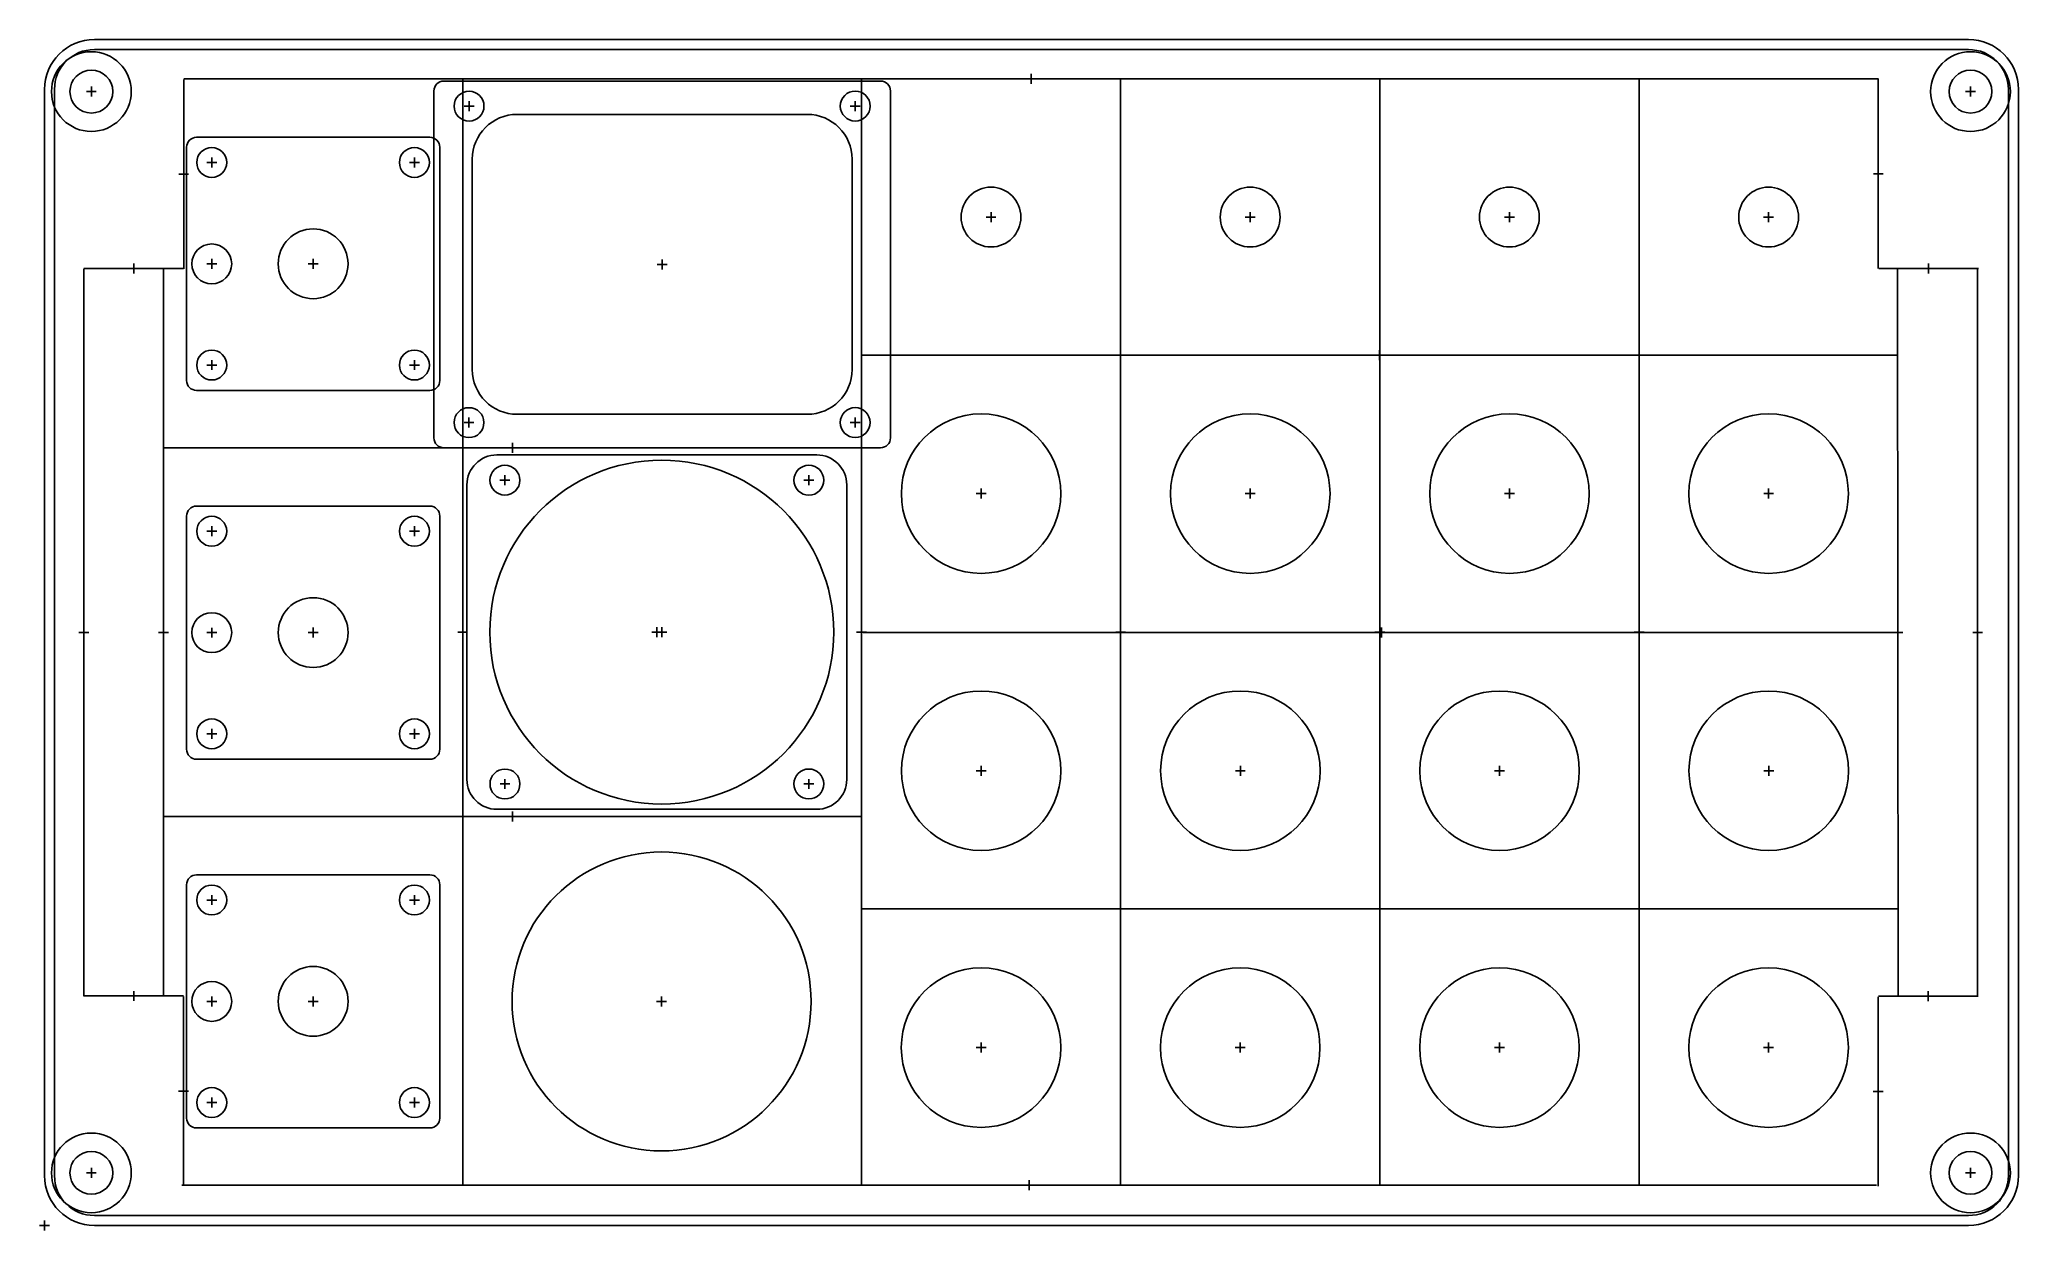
# Model space of a CAD drawing. Header units: millimetres. Extents: x 0 to 198, y 0 to 119.
import ezdxf

# ---------------------------------------------------------------- set-up
doc = ezdxf.new("R2010")
doc.units = ezdxf.units.MM
for name, color, linetype in [('Contour', 7, 'CONTINUOUS'), ('Engraving', 7, 'CONTINUOUS'), ('Reference_points', 1, 'CONTINUOUS')]:
    doc.layers.add(name, color=color, linetype=linetype)

msp = doc.modelspace()

# ---------------------------------------------------------------- linework, layer by layer
at = {"layer": 'Contour', "color": 7, "linetype": 'CONTINUOUS'}
for p, q in [((5, 119), (193, 119)), ((5, 119), (193, 119)), ((5, 119), (193, 119)), ((193, 118), (5, 118)), ((0, 5), (0, 114)), ((0, 5), (0, 114)), ((0, 5), (0, 114)), ((1, 114), (1, 114)), ((1, 114), (1, 5)), ((39.057, 113.838), (39.057, 79.038)), ((83.857, 114.838), (40.057, 114.838)), ((84.857, 79.038), (84.857, 113.838)), ((197, 5), (197, 114)), ((197, 114), (197, 114)), ((198, 114), (198, 5)), ((198, 114), (198, 5)), ((198, 114), (198, 5)), ((76.505, 111.494), (47.405, 111.494)), ((38.648, 109.192), (15.248, 109.192)), ((14.248, 108.192), (14.248, 84.792)), ((39.648, 84.792), (39.648, 108.192)), ((42.905, 106.994), (42.905, 85.894)), ((81.005, 85.894), (81.005, 106.994)), ((15.248, 83.792), (38.648, 83.792)), ((47.405, 81.394), (76.505, 81.394)), ((40.057, 78.038), (83.857, 78.038)), ((77.471, 77.319), (45.371, 77.319)), ((42.371, 74.319), (42.371, 44.759)), ((80.471, 44.759), (80.471, 74.319)), ((38.649, 72.187), (15.249, 72.187)), ((14.249, 71.187), (14.249, 47.787)), ((39.649, 47.787), (39.649, 71.187)), ((15.249, 46.787), (38.649, 46.787)), ((45.371, 41.759), (77.471, 41.759)), ((14.25, 34.184), (14.25, 10.784)), ((38.65, 35.184), (15.25, 35.184)), ((39.65, 10.784), (39.65, 34.184)), ((15.25, 9.784), (38.65, 9.784)), ((1, 5), (1, 5)), ((1, 5), (1, 5)), ((1, 5), (1, 5)), ((197, 5), (197, 5)), ((5, 1), (5, 1)), ((5, 1), (193, 1)), ((193, 0), (5, 0)), ((193, 0), (5, 0)), ((193, 0), (5, 0)), ((193, 1), (193, 1))]:
    msp.add_line(p, q, dxfattribs=at)
for centre, radius in [((4.695, 113.778), 4), ((4.695, 113.778), 4), ((193.195, 113.778), 4), ((193.195, 113.778), 4), ((4.695, 113.778), 2.15), ((4.695, 113.778), 2.15), ((193.195, 113.778), 2.15), ((193.195, 113.778), 2.15), ((42.581, 112.322), 1.5), ((81.322, 112.328), 1.5), ((16.769, 106.667), 1.5), ((37.1, 106.667), 1.5), ((94.94, 101.188), 3), ((120.94, 101.188), 3), ((146.94, 101.188), 3), ((172.94, 101.188), 3), ((26.944, 96.499), 3.5), ((16.773, 96.492), 2), ((16.769, 86.341), 1.5), ((37.1, 86.341), 1.5), ((42.576, 80.562), 1.5), ((81.319, 80.565), 1.5), ((93.945, 73.438), 8), ((120.945, 73.438), 8), ((146.945, 73.438), 8), ((172.945, 73.438), 8), ((61.917, 59.539), 17.25), ((46.181, 74.785), 1.5), ((76.671, 74.781), 1.5), ((16.77, 69.662), 1.5), ((37.101, 69.662), 1.5), ((26.945, 59.494), 3.5), ((16.774, 59.487), 2), ((93.951, 45.627), 8), ((119.951, 45.627), 8), ((145.951, 45.627), 8), ((172.951, 45.627), 8), ((16.77, 49.336), 1.5), ((37.101, 49.336), 1.5), ((46.186, 44.301), 1.5), ((76.665, 44.302), 1.5), ((61.892, 22.479), 15), ((16.771, 32.659), 1.5), ((37.102, 32.659), 1.5), ((26.946, 22.491), 3.5), ((93.94, 17.847), 8), ((119.94, 17.847), 8), ((145.94, 17.847), 8), ((172.94, 17.847), 8), ((16.775, 22.484), 2), ((16.771, 12.333), 1.5), ((37.102, 12.333), 1.5), ((4.695, 5.278), 4), ((4.695, 5.278), 4), ((193.195, 5.278), 4), ((193.195, 5.278), 4), ((4.695, 5.278), 2.15), ((4.695, 5.278), 2.15), ((193.195, 5.278), 2.15), ((193.195, 5.278), 2.15)]:
    msp.add_circle(centre, radius, dxfattribs=at)
for centre, radius, start, end in [((5, 114), 5, 90, 180), ((5, 114), 5, 90, 180), ((5, 114), 5, 90, 180), ((5, 114), 4, 90, 180), ((193, 114), 5, 0, 90), ((193, 114), 5, 0, 90), ((193, 114), 5, 0, 90), ((193, 114), 4, 0, 90), ((40.057, 113.838), 1, 90, 180), ((83.857, 113.838), 1, 0, 90), ((47.405, 106.994), 4.5, 90, 180), ((76.505, 106.994), 4.5, 0, 90), ((15.248, 108.192), 1, 90, 180), ((38.648, 108.192), 1, 0, 90), ((47.405, 85.894), 4.5, 180, 270), ((76.505, 85.894), 4.5, 270, 360), ((15.248, 84.792), 1, 180, 270), ((38.648, 84.792), 1, 270, 360), ((40.057, 79.038), 1, 180, 270), ((83.857, 79.038), 1, 270, 360), ((45.371, 74.319), 3, 90, 180), ((77.471, 74.319), 3, 0, 90), ((15.249, 71.187), 1, 90, 180), ((38.649, 71.187), 1, 0, 90), ((15.249, 47.787), 1, 180, 270), ((38.649, 47.787), 1, 270, 360), ((45.371, 44.759), 3, 180, 270), ((77.471, 44.759), 3, 270, 360), ((15.25, 34.184), 1, 90, 180), ((38.65, 34.184), 1, 0, 90), ((15.25, 10.784), 1, 180, 270), ((38.65, 10.784), 1, 270, 360), ((5, 5), 5, 180, 270), ((5, 5), 5, 180, 270), ((5, 5), 5, 180, 270), ((5, 5), 4, 180, 270), ((193, 5), 5, -90, 0), ((193, 5), 5, -90, 0), ((193, 5), 4, 270, 360), ((193, 5), 5, -90, 0)]:
    msp.add_arc(centre, radius, start, end, dxfattribs=at)
at = {"layer": 'Engraving', "color": 153, "linetype": 'CONTINUOUS'}
for p, q in [((13.956, 95.994), (13.956, 114.994)), ((183.968, 115.047), (13.968, 115.047)), ((41.945, 115.028), (41.945, 4.028)), ((81.945, 115.028), (81.945, 4.028)), ((107.945, 115.028), (107.945, 4.028)), ((133.945, 115.028), (133.945, 4.028)), ((159.945, 115.028), (159.945, 4.028)), ((183.945, 96.03), (183.945, 115.028)), ((3.941, 22.997), (3.945, 95.997)), ((13.951, 96.029), (3.951, 96.029)), ((11.941, 22.966), (11.945, 96.028)), ((183.983, 96.031), (193.983, 96.031)), ((185.873, 95.961), (185.945, 23.029)), ((193.909, 95.995), (193.909, 22.995)), ((185.923, 87.324), (81.923, 87.324)), ((11.929, 78.036), (81.929, 78.036)), ((186.111, 59.509), (82.111, 59.509)), ((11.941, 41.03), (81.945, 41.03)), ((185.945, 31.789), (81.945, 31.789)), ((3.947, 23.028), (13.945, 23.028)), ((13.948, 22.981), (13.948, 3.981)), ((183.925, 22.953), (183.925, 3.953)), ((183.954, 23.019), (193.954, 23.019)), ((183.777, 4.038), (13.777, 4.038))]:
    msp.add_line(p, q, dxfattribs=at)
at = {"layer": 'Reference_points', "color": 1, "linetype": 'CONTINUOUS'}
for p, q in [((98.968, 114.549), (98.968, 115.545)), ((4.197, 113.778), (5.193, 113.778)), ((4.695, 113.28), (4.695, 114.276)), ((98.47, 115.047), (99.466, 115.047)), ((192.697, 113.778), (193.693, 113.778)), ((193.195, 113.28), (193.195, 114.276)), ((42.083, 112.322), (43.079, 112.322)), ((42.581, 111.824), (42.581, 112.82)), ((80.824, 112.328), (81.82, 112.328)), ((81.322, 111.83), (81.322, 112.826)), ((13.458, 105.494), (14.454, 105.494)), ((13.956, 104.996), (13.956, 105.992)), ((16.271, 106.667), (17.267, 106.667)), ((16.769, 106.169), (16.769, 107.165)), ((36.602, 106.667), (37.598, 106.667)), ((37.1, 106.169), (37.1, 107.165)), ((183.447, 105.529), (184.443, 105.529)), ((183.945, 105.031), (183.945, 106.027)), ((94.94, 100.69), (94.94, 101.686)), ((120.94, 100.69), (120.94, 101.686)), ((146.94, 100.69), (146.94, 101.686)), ((172.94, 100.69), (172.94, 101.686)), ((94.442, 101.188), (95.438, 101.188)), ((120.442, 101.188), (121.438, 101.188)), ((146.442, 101.188), (147.438, 101.188)), ((172.442, 101.188), (173.438, 101.188)), ((8.453, 96.029), (9.449, 96.029)), ((8.951, 95.531), (8.951, 96.527)), ((16.275, 96.492), (17.271, 96.492)), ((16.773, 95.994), (16.773, 96.99)), ((26.446, 96.499), (27.442, 96.499)), ((26.45, 96.492), (27.446, 96.492)), ((26.944, 96.001), (26.944, 96.997)), ((26.948, 95.994), (26.948, 96.99)), ((61.457, 96.444), (62.453, 96.444)), ((61.459, 96.438), (62.455, 96.438)), ((61.955, 95.946), (61.955, 96.942)), ((61.957, 95.94), (61.957, 96.936)), ((188.485, 96.031), (189.481, 96.031)), ((188.983, 95.533), (188.983, 96.529)), ((133.923, 86.826), (133.923, 87.822)), ((16.271, 86.341), (17.267, 86.341)), ((16.769, 85.843), (16.769, 86.839)), ((36.602, 86.341), (37.598, 86.341)), ((37.1, 85.843), (37.1, 86.839)), ((133.425, 87.324), (134.421, 87.324)), ((42.078, 80.562), (43.074, 80.562)), ((42.576, 80.064), (42.576, 81.06)), ((80.821, 80.565), (81.817, 80.565)), ((81.319, 80.067), (81.319, 81.063)), ((46.431, 78.036), (47.427, 78.036)), ((46.929, 77.538), (46.929, 78.534)), ((45.683, 74.785), (46.679, 74.785)), ((46.181, 74.287), (46.181, 75.283)), ((76.173, 74.781), (77.169, 74.781)), ((76.671, 74.283), (76.671, 75.279)), ((93.945, 72.94), (93.945, 73.936)), ((120.945, 72.94), (120.945, 73.936)), ((146.945, 72.94), (146.945, 73.936)), ((172.945, 72.94), (172.945, 73.936)), ((93.447, 73.438), (94.443, 73.438)), ((120.447, 73.438), (121.443, 73.438)), ((146.447, 73.438), (147.443, 73.438)), ((172.447, 73.438), (173.443, 73.438)), ((16.272, 69.662), (17.268, 69.662)), ((16.77, 69.164), (16.77, 70.16)), ((36.603, 69.662), (37.599, 69.662)), ((37.101, 69.164), (37.101, 70.16)), ((3.943, 58.999), (3.943, 59.995)), ((11.943, 58.999), (11.943, 59.995)), ((16.774, 58.989), (16.774, 59.985)), ((26.945, 58.996), (26.945, 59.992)), ((26.949, 58.989), (26.949, 59.985)), ((41.945, 59.03), (41.945, 60.026)), ((61.421, 59.041), (61.421, 60.037)), ((61.917, 59.041), (61.917, 60.037)), ((81.945, 59.03), (81.945, 60.026)), ((107.945, 59.03), (107.945, 60.026)), ((133.945, 59.03), (133.945, 60.026)), ((134.111, 59.011), (134.111, 60.007)), ((159.945, 59.03), (159.945, 60.026)), ((185.909, 58.997), (185.909, 59.993)), ((193.909, 58.997), (193.909, 59.993)), ((3.445, 59.497), (4.441, 59.497)), ((11.445, 59.497), (12.441, 59.497)), ((16.276, 59.487), (17.272, 59.487)), ((26.447, 59.494), (27.443, 59.494)), ((26.451, 59.487), (27.447, 59.487)), ((41.447, 59.528), (42.443, 59.528)), ((60.923, 59.539), (61.919, 59.539)), ((61.419, 59.539), (62.415, 59.539)), ((81.447, 59.528), (82.443, 59.528)), ((107.447, 59.528), (108.443, 59.528)), ((133.447, 59.528), (134.443, 59.528)), ((133.613, 59.509), (134.609, 59.509)), ((159.447, 59.528), (160.443, 59.528)), ((185.411, 59.495), (186.407, 59.495)), ((193.411, 59.495), (194.407, 59.495)), ((16.77, 48.838), (16.77, 49.834)), ((37.101, 48.838), (37.101, 49.834)), ((16.272, 49.336), (17.268, 49.336)), ((36.603, 49.336), (37.599, 49.336)), ((93.951, 45.129), (93.951, 46.125)), ((119.951, 45.129), (119.951, 46.125)), ((145.951, 45.129), (145.951, 46.125)), ((172.951, 45.129), (172.951, 46.125)), ((45.688, 44.301), (46.684, 44.301)), ((46.186, 43.803), (46.186, 44.799)), ((76.167, 44.302), (77.163, 44.302)), ((76.665, 43.804), (76.665, 44.8)), ((93.453, 45.627), (94.449, 45.627)), ((119.453, 45.627), (120.449, 45.627)), ((145.453, 45.627), (146.449, 45.627)), ((172.453, 45.627), (173.449, 45.627)), ((46.445, 41.03), (47.441, 41.03)), ((46.943, 40.532), (46.943, 41.528)), ((16.273, 32.659), (17.269, 32.659)), ((16.771, 32.161), (16.771, 33.157)), ((36.604, 32.659), (37.6, 32.659)), ((37.102, 32.161), (37.102, 33.157)), ((133.447, 31.789), (134.443, 31.789)), ((133.945, 31.291), (133.945, 32.287)), ((8.448, 23.028), (9.444, 23.028)), ((8.946, 22.53), (8.946, 23.526)), ((16.277, 22.484), (17.273, 22.484)), ((16.775, 21.986), (16.775, 22.982)), ((26.448, 22.491), (27.444, 22.491)), ((26.452, 22.484), (27.448, 22.484)), ((26.946, 21.993), (26.946, 22.989)), ((26.95, 21.986), (26.95, 22.982)), ((61.394, 22.479), (62.39, 22.479)), ((61.892, 21.981), (61.892, 22.977)), ((188.456, 23.019), (189.452, 23.019)), ((188.954, 22.521), (188.954, 23.517)), ((93.94, 17.349), (93.94, 18.345)), ((119.94, 17.349), (119.94, 18.345)), ((145.94, 17.349), (145.94, 18.345)), ((172.94, 17.349), (172.94, 18.345)), ((93.442, 17.847), (94.438, 17.847)), ((119.442, 17.847), (120.438, 17.847)), ((145.442, 17.847), (146.438, 17.847)), ((172.442, 17.847), (173.438, 17.847)), ((13.948, 12.983), (13.948, 13.979)), ((183.925, 12.955), (183.925, 13.951)), ((13.45, 13.481), (14.446, 13.481)), ((16.273, 12.333), (17.269, 12.333)), ((16.771, 11.835), (16.771, 12.831)), ((36.604, 12.333), (37.6, 12.333)), ((37.102, 11.835), (37.102, 12.831)), ((183.427, 13.453), (184.423, 13.453)), ((4.197, 5.278), (5.193, 5.278)), ((4.695, 4.78), (4.695, 5.776)), ((98.279, 4.038), (99.275, 4.038)), ((98.777, 3.54), (98.777, 4.536)), ((192.697, 5.278), (193.693, 5.278)), ((193.195, 4.78), (193.195, 5.776)), ((-0.498, 0), (0.498, 0)), ((0, -0.498), (0, 0.498))]:
    msp.add_line(p, q, dxfattribs=at)

doc.saveas('drawing.dxf')
